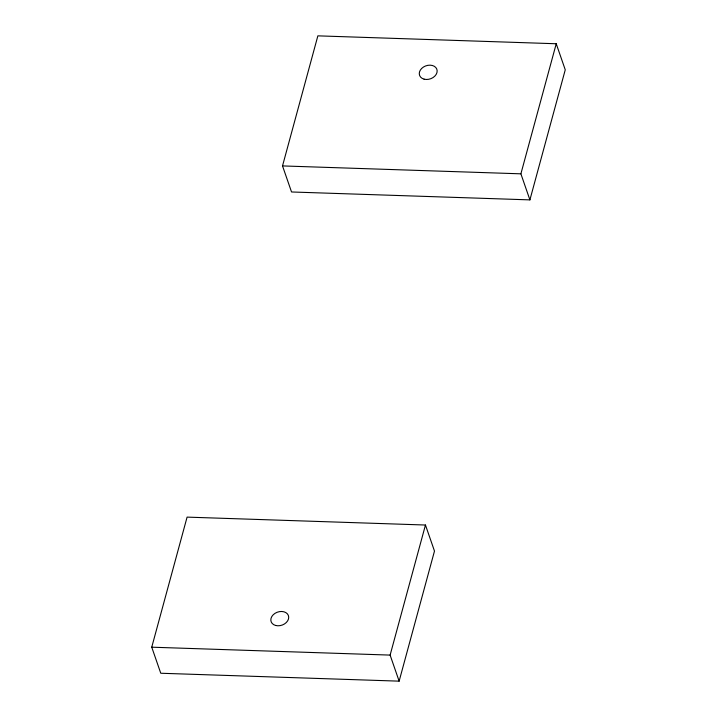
<?xml version="1.0" encoding="UTF-8"?>
<svg xmlns="http://www.w3.org/2000/svg" width="717" height="717" viewBox="0 0 717 717"><rect width="100%" height="100%" fill="white"/><g stroke="black" fill="none" stroke-linecap="round" stroke-linejoin="round"><path stroke-width="1.08" d="M151.744 647.191L187.092 517.118L425.459 525.023L434.484 551.077L399.136 681.15L160.769 673.245L151.744 647.191L390.12 655.096L399.136 681.15M282.516 165.923L317.864 35.85L556.231 43.755L565.256 69.809L529.908 199.882L291.541 191.977L282.516 165.923L520.892 173.828L529.908 199.882M390.12 655.096L425.459 525.023M520.892 173.828L556.231 43.755M275.624 625.466A9.169 6.883 -19.1 0 0 288.709 617.059A9.169 6.883 -19.1 0 0 274.961 613.367A9.169 6.883 -19.1 0 0 275.624 625.466M424.07 79.157A9.169 6.883 -19.1 0 0 437.155 70.75A9.169 6.883 -19.1 0 0 423.406 67.057A9.169 6.883 -19.1 0 0 424.07 79.157"/></g></svg>
